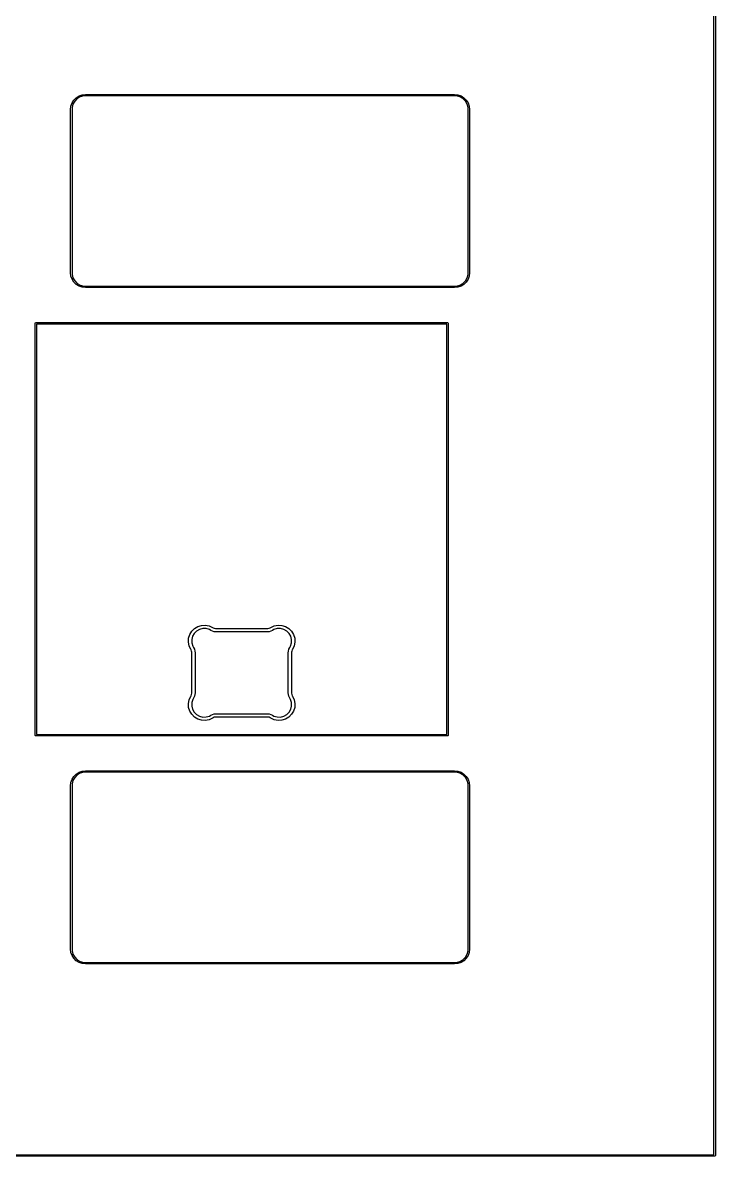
# Model space of a CAD drawing. Header units: millimetres. Extents: x 53 to 494, y -224 to -59.
# Drawn here: x 469.13 to 493.52, y -224.06 to -184.15 of the extents above; entities that cross this region are included whole.
import ezdxf

# ---------------------------------------------------------------- set-up
doc = ezdxf.new("R2010")
doc.units = ezdxf.units.MM
for name, color, linetype, true_color in [('Edge.Cuts', 254, 'CONTINUOUS', 0xd0d2cd), ('F.Courtyard', 6, 'CONTINUOUS', 0xff26e2), ('User.Eco2', 31, 'CONTINUOUS', 0xd8c852)]:
    doc.layers.add(name, color=color, linetype=linetype, true_color=true_color)

msp = doc.modelspace()

# ---------------------------------------------------------------- linework, layer by layer
at = {"layer": 'Edge.Cuts', "linetype": 'CONTINUOUS'}
for p, q in [((493.475, -224.015), (493.475, -59.065)), ((493.525, -59.04), (493.525, -224.04)), ((470.932538, -186.877628), (471.015668, -186.794498)), ((471.015668, -186.794498), (471.115211, -186.731951)), ((471.159657, -186.76233), (471.051343, -186.824865)), ((471.115211, -186.731951), (471.226177, -186.693123)), ((471.280466, -186.72996), (471.159657, -186.76233)), ((471.226177, -186.693123), (471.342996, -186.679961)), ((471.343001, -186.729961), (471.280466, -186.72996)), ((471.342996, -186.679961), (471.342999, -186.679961)), ((471.342999, -186.679961), (484.342999, -186.67875)), ((471.343003, -186.729961), (471.343001, -186.72996)), ((471.343001, -186.72996), (471.343001, -186.729961)), ((484.343001, -186.72875), (471.343003, -186.729961)), ((484.342999, -186.67875), (484.343001, -186.67875)), ((484.343001, -186.67875), (484.343003, -186.67875)), ((484.405533, -186.728754), (484.343001, -186.72875)), ((484.343003, -186.67875), (484.459823, -186.69192)), ((484.526338, -186.76113), (484.405533, -186.728754)), ((484.459823, -186.69192), (484.570784, -186.730752)), ((484.634648, -186.823667), (484.526338, -186.76113)), ((484.570784, -186.730752), (484.670324, -186.7933)), ((484.670324, -186.7933), (484.753451, -186.876427)), ((470.818001, -187.204961), (470.831163, -187.088137)), ((470.831163, -187.088137), (470.869991, -186.977171)), ((470.90037, -187.021617), (470.868, -187.142426)), ((470.868, -187.142426), (470.868001, -187.204961)), ((470.869991, -186.977171), (470.932538, -186.877628)), ((470.962905, -186.913303), (470.90037, -187.021617)), ((471.051343, -186.824865), (470.962905, -186.913303)), ((484.723084, -186.912103), (484.634648, -186.823667)), ((484.785621, -187.020413), (484.723084, -186.912103)), ((484.753451, -186.876427), (484.815999, -186.975967)), ((484.817997, -187.141218), (484.785621, -187.020413)), ((484.815999, -186.975967), (484.854831, -187.086928)), ((484.818001, -187.203748), (484.817997, -187.141218)), ((484.854831, -187.086928), (484.868001, -187.203748)), ((470.818001, -192.953748), (470.818001, -187.204961)), ((470.868001, -187.204961), (470.868001, -192.95375)), ((484.818001, -187.20375), (484.818001, -187.203748)), ((484.818001, -192.953748), (484.818001, -187.20375)), ((484.868001, -187.203748), (484.868001, -187.20375)), ((484.868001, -187.20375), (484.868001, -192.95375)), ((470.831156, -193.070575), (470.818001, -192.953748)), ((470.86998, -193.181546), (470.831156, -193.070575)), ((470.868001, -192.953752), (470.867997, -193.016288)), ((470.867997, -193.016288), (470.900361, -193.1371)), ((470.868001, -192.95375), (470.868, -192.953751)), ((470.868, -192.953751), (470.868001, -192.953752)), ((470.932527, -193.281093), (470.86998, -193.181546)), ((470.900361, -193.1371), (470.962894, -193.245417)), ((484.723092, -193.245403), (484.785627, -193.137091)), ((484.816006, -193.181537), (484.753458, -193.281079)), ((484.785627, -193.137091), (484.818, -193.016284)), ((484.854836, -193.070573), (484.816006, -193.181537)), ((484.818, -193.016284), (484.818001, -192.953749)), ((484.818001, -192.953749), (484.818001, -192.953748)), ((484.868001, -192.953751), (484.854836, -193.070573)), ((484.868001, -192.95375), (484.868001, -192.953751)), ((471.015658, -193.364224), (470.932527, -193.281093)), ((470.962894, -193.245417), (471.051334, -193.333857)), ((471.115205, -193.426771), (471.015658, -193.364224)), ((471.051334, -193.333857), (471.159651, -193.39639)), ((471.226176, -193.465595), (471.115205, -193.426771)), ((471.159651, -193.39639), (471.280463, -193.428754)), ((471.342998, -193.478749), (471.226176, -193.465595)), ((471.280463, -193.428754), (471.342999, -193.42875)), ((471.343001, -193.47875), (471.342998, -193.478749)), ((471.342999, -193.42875), (471.343001, -193.42875)), ((471.343001, -193.42875), (484.343, -193.42875)), ((471.343003, -193.47875), (471.343001, -193.47875)), ((484.343001, -193.47875), (471.343003, -193.47875)), ((484.343, -193.42875), (484.405535, -193.428749)), ((484.343002, -193.47875), (484.343001, -193.478749)), ((484.343001, -193.478749), (484.343001, -193.47875)), ((484.459824, -193.465585), (484.343002, -193.47875)), ((484.405535, -193.428749), (484.526342, -193.396376)), ((484.570788, -193.426755), (484.459824, -193.465585)), ((484.526342, -193.396376), (484.634654, -193.333841)), ((484.67033, -193.364207), (484.570788, -193.426755)), ((484.634654, -193.333841), (484.723092, -193.245403)), ((484.753458, -193.281079), (484.67033, -193.364207)), ((469.568, -194.735), (469.569903, -194.725433)), ((469.568, -209.235), (469.568, -194.735)), ((469.569903, -194.725433), (469.583433, -194.711903)), ((469.583433, -194.711903), (469.593, -194.71)), ((469.593, -194.71), (484.093, -194.71)), ((469.618, -194.76), (469.618, -209.21)), ((484.068, -194.76), (469.618, -194.76)), ((484.068, -209.21), (484.068, -194.76)), ((484.093, -194.71), (484.102567, -194.711903)), ((484.102567, -194.711903), (484.116097, -194.725433)), ((484.116097, -194.725433), (484.118, -194.735)), ((484.118, -194.735), (484.118, -209.235)), ((475.084883, -205.57765), (475.18065, -205.481883)), ((475.18065, -205.481883), (475.296608, -205.411908)), ((475.359017, -205.511592), (475.256535, -205.570093)), ((475.296608, -205.411908), (475.425974, -205.371817)), ((475.473293, -205.482166), (475.359017, -205.511592)), ((475.425974, -205.371817), (475.561181, -205.363957)), ((475.591284, -205.483896), (475.473293, -205.482166)), ((475.561181, -205.363957), (475.69432, -205.388786)), ((475.704649, -205.51666), (475.591284, -205.483896)), ((475.69432, -205.388786), (475.817603, -205.444851)), ((475.755084, -205.547279), (475.704649, -205.51666)), ((475.755085, -205.547279), (475.755084, -205.547279)), ((475.755086, -205.54728), (475.755085, -205.547279)), ((475.814027, -205.576239), (475.755086, -205.54728)), ((475.817603, -205.444851), (475.817604, -205.444852)), ((475.817604, -205.444852), (475.836358, -205.456326)), ((475.836358, -205.456326), (475.877425, -205.472035)), ((475.877425, -205.472035), (475.920663, -205.480023)), ((475.920663, -205.480023), (475.942646, -205.48)), ((475.942646, -205.48), (475.942647, -205.48)), ((475.942647, -205.48), (476.843, -205.48)), ((476.843, -205.48), (477.743353, -205.48)), ((477.743353, -205.48), (477.743354, -205.48)), ((477.743354, -205.48), (477.765338, -205.480023)), ((477.765338, -205.480023), (477.808575, -205.472036)), ((477.808575, -205.472036), (477.849642, -205.456327)), ((477.849642, -205.456327), (477.868394, -205.444853)), ((477.868394, -205.444853), (477.868396, -205.444852)), ((477.868396, -205.444852), (477.99168, -205.388787)), ((477.930916, -205.547279), (477.871974, -205.57624)), ((477.930917, -205.547277), (477.930916, -205.547279)), ((477.981351, -205.516661), (477.930917, -205.547277)), ((478.094715, -205.483898), (477.981351, -205.516661)), ((477.99168, -205.388787), (478.124819, -205.363959)), ((478.212706, -205.482168), (478.094715, -205.483898)), ((478.124819, -205.363959), (478.260026, -205.37182)), ((478.326982, -205.511594), (478.212706, -205.482168)), ((478.260026, -205.37182), (478.389391, -205.41191)), ((478.429463, -205.570096), (478.326982, -205.511594)), ((478.389391, -205.41191), (478.505348, -205.481885)), ((478.505348, -205.481885), (478.601115, -205.577652)), ((474.966957, -205.958181), (474.974817, -205.822974)), ((474.991786, -206.09132), (474.966957, -205.958181)), ((474.974817, -205.822974), (475.014908, -205.693608)), ((475.014908, -205.693608), (475.084883, -205.57765)), ((475.114592, -205.756017), (475.085166, -205.870293)), ((475.085166, -205.870293), (475.086896, -205.988284)), ((475.173093, -205.653535), (475.114592, -205.756017)), ((475.256535, -205.570093), (475.173093, -205.653535)), ((475.877248, -205.594009), (475.814027, -205.576239)), ((475.942646, -205.6), (475.877248, -205.594009)), ((475.942647, -205.6), (475.942646, -205.599999)), ((475.942646, -205.599999), (475.942646, -205.6)), ((476.843, -205.6), (475.942647, -205.6)), ((477.743352, -205.6), (476.843, -205.6)), ((477.743353, -205.6), (477.743352, -205.6)), ((477.808751, -205.59401), (477.743353, -205.599999)), ((477.743353, -205.599999), (477.743353, -205.6)), ((477.871974, -205.57624), (477.808751, -205.59401)), ((478.512904, -205.653537), (478.429463, -205.570096)), ((478.571406, -205.756018), (478.512904, -205.653537)), ((478.600832, -205.870294), (478.571406, -205.756018)), ((478.599102, -205.988285), (478.600832, -205.870294)), ((478.601115, -205.577652), (478.67109, -205.693609)), ((478.67109, -205.693609), (478.71118, -205.822974)), ((478.719041, -205.958181), (478.694213, -206.09132)), ((478.71118, -205.822974), (478.719041, -205.958181)), ((475.047853, -206.214606), (474.991786, -206.09132)), ((475.047854, -206.214607), (475.047853, -206.214606)), ((475.059328, -206.233359), (475.047854, -206.214607)), ((475.075037, -206.274425), (475.059328, -206.233359)), ((475.083024, -206.317661), (475.075037, -206.274425)), ((475.082999, -207.04), (475.083, -206.339647)), ((475.083, -206.339645), (475.083024, -206.317661)), ((475.083, -206.339647), (475.083, -206.339645)), ((475.086896, -205.988284), (475.11966, -206.101649)), ((475.11966, -206.101649), (475.150279, -206.152084)), ((475.150279, -206.152084), (475.150279, -206.152085)), ((475.150279, -206.152085), (475.17924, -206.211026)), ((475.17924, -206.211026), (475.197011, -206.274249)), ((475.197011, -206.274249), (475.202999, -206.339645)), ((475.202999, -206.339645), (475.203, -206.339647)), ((475.203, -206.339647), (475.202999, -207.04)), ((478.483, -206.339645), (478.48899, -206.274249)), ((478.483, -206.339647), (478.483, -206.339645)), ((478.483001, -207.04), (478.483, -206.339647)), ((478.48899, -206.274249), (478.50676, -206.211026)), ((478.50676, -206.211026), (478.535721, -206.152084)), ((478.535721, -206.152084), (478.535722, -206.152082)), ((478.535722, -206.152082), (478.566339, -206.101649)), ((478.566339, -206.101649), (478.599102, -205.988285)), ((478.610964, -206.274425), (478.602977, -206.317662)), ((478.602977, -206.317662), (478.603, -206.339645)), ((478.603, -206.339645), (478.603, -206.339647)), ((478.603, -206.339647), (478.603001, -207.04)), ((478.626673, -206.233358), (478.610964, -206.274425)), ((478.638147, -206.214606), (478.626673, -206.233358)), ((478.694213, -206.09132), (478.638147, -206.214603)), ((478.638147, -206.214603), (478.638147, -206.214606)), ((475.083, -207.740353), (475.082999, -207.04)), ((475.202999, -207.04), (475.203, -207.740353)), ((478.483, -207.740351), (478.483001, -207.04)), ((478.603001, -207.04), (478.603, -207.740353)), ((474.991787, -207.98868), (475.047853, -207.865395)), ((475.047853, -207.865395), (475.047859, -207.865389)), ((475.047859, -207.865389), (475.047862, -207.865379)), ((475.047862, -207.865379), (475.059337, -207.846634)), ((475.059337, -207.846634), (475.075047, -207.805578)), ((475.075047, -207.805578), (475.083028, -207.76235)), ((475.083002, -207.740364), (475.083, -207.740353)), ((475.083, -207.740371), (475.083002, -207.740364)), ((475.083028, -207.76235), (475.083, -207.740371)), ((475.150268, -207.927932), (475.119661, -207.978351)), ((475.15027, -207.927931), (475.150268, -207.927932)), ((475.150273, -207.927924), (475.15027, -207.927931)), ((475.150279, -207.927915), (475.150273, -207.927924)), ((475.15028, -207.92791), (475.150279, -207.927915)), ((475.179247, -207.868983), (475.15028, -207.92791)), ((475.197022, -207.805748), (475.179247, -207.868983)), ((475.202996, -207.740368), (475.197022, -207.805748)), ((475.203, -207.740353), (475.202996, -207.740368)), ((478.483, -207.740352), (478.483, -207.740351)), ((478.48899, -207.805751), (478.483, -207.740352)), ((478.50676, -207.868974), (478.48899, -207.805751)), ((478.535721, -207.927916), (478.50676, -207.868974)), ((478.535722, -207.927917), (478.535721, -207.927916)), ((478.56634, -207.978351), (478.535722, -207.927917)), ((478.603, -207.740354), (478.602977, -207.762338)), ((478.602977, -207.762338), (478.610964, -207.805575)), ((478.603, -207.740353), (478.603, -207.740354)), ((478.610964, -207.805575), (478.626673, -207.846642)), ((478.626673, -207.846642), (478.638147, -207.865394)), ((478.638147, -207.865394), (478.638147, -207.865395)), ((478.638147, -207.865395), (478.694213, -207.98868)), ((474.966959, -208.121819), (474.991787, -207.98868)), ((474.97482, -208.257026), (474.966959, -208.121819)), ((475.01491, -208.386391), (474.97482, -208.257026)), ((475.086898, -208.091715), (475.085168, -208.209706)), ((475.085168, -208.209706), (475.114594, -208.323982)), ((475.119661, -207.978351), (475.086898, -208.091715)), ((475.114594, -208.323982), (475.173096, -208.426463)), ((478.512905, -208.426464), (478.571407, -208.323982)), ((478.599103, -208.091715), (478.56634, -207.978351)), ((478.571407, -208.323982), (478.600833, -208.209706)), ((478.600833, -208.209706), (478.599103, -208.091715)), ((478.711181, -208.257026), (478.671091, -208.386391)), ((478.694213, -207.98868), (478.719042, -208.121819)), ((478.719042, -208.121819), (478.711181, -208.257026)), ((475.084885, -208.502348), (475.01491, -208.386391)), ((475.180652, -208.598115), (475.084885, -208.502348)), ((475.173096, -208.426463), (475.256537, -208.509904)), ((475.296609, -208.66809), (475.180652, -208.598115)), ((475.256537, -208.509904), (475.359018, -208.568406)), ((475.425974, -208.70818), (475.296609, -208.66809)), ((475.359018, -208.568406), (475.473294, -208.597832)), ((475.561181, -208.716041), (475.425974, -208.70818)), ((475.473294, -208.597832), (475.591285, -208.596102)), ((475.69432, -208.691213), (475.561181, -208.716041)), ((475.591285, -208.596102), (475.704649, -208.563339)), ((475.817605, -208.635147), (475.69432, -208.691213)), ((475.704649, -208.563339), (475.755085, -208.532721)), ((475.755085, -208.53272), (475.814026, -208.50376)), ((475.755085, -208.532721), (475.755085, -208.53272)), ((475.814026, -208.50376), (475.877249, -208.485989)), ((475.817607, -208.635146), (475.817605, -208.635146)), ((475.817605, -208.635146), (475.817605, -208.635147)), ((475.836359, -208.623672), (475.817607, -208.635146)), ((475.877425, -208.607963), (475.836359, -208.623672)), ((475.877249, -208.485989), (475.942645, -208.48)), ((475.920661, -208.599976), (475.877425, -208.607963)), ((475.942645, -208.6), (475.920661, -208.599976)), ((475.942645, -208.48), (475.942647, -208.48)), ((475.942647, -208.6), (475.942645, -208.599999)), ((475.942645, -208.599999), (475.942645, -208.6)), ((475.942647, -208.48), (476.843, -208.48)), ((476.843, -208.6), (475.942647, -208.6)), ((476.843, -208.48), (477.743353, -208.48)), ((477.743353, -208.6), (476.843, -208.6)), ((477.743353, -208.48), (477.808751, -208.48599)), ((477.743354, -208.6), (477.743353, -208.599999)), ((477.743353, -208.599999), (477.743353, -208.6)), ((477.765338, -208.599977), (477.743354, -208.6)), ((477.808575, -208.607964), (477.765338, -208.599977)), ((477.849642, -208.623673), (477.808575, -208.607964)), ((477.808751, -208.48599), (477.871974, -208.50376)), ((477.868394, -208.635147), (477.849642, -208.623673)), ((477.868396, -208.635147), (477.868394, -208.635147)), ((477.99168, -208.691213), (477.868396, -208.635147)), ((477.871974, -208.50376), (477.930916, -208.532721)), ((477.930916, -208.532721), (477.930917, -208.532722)), ((477.930917, -208.532722), (477.981351, -208.56334)), ((477.981351, -208.56334), (478.094715, -208.596103)), ((478.124819, -208.716042), (477.99168, -208.691213)), ((478.094715, -208.596103), (478.212706, -208.597833)), ((478.260026, -208.708181), (478.124819, -208.716042)), ((478.212706, -208.597833), (478.326982, -208.568407)), ((478.389391, -208.668091), (478.260026, -208.708181)), ((478.326982, -208.568407), (478.429464, -208.509905)), ((478.505349, -208.598116), (478.389391, -208.668091)), ((478.429464, -208.509905), (478.512905, -208.426464)), ((478.601116, -208.502349), (478.505349, -208.598116)), ((478.671091, -208.386391), (478.601116, -208.502349)), ((469.569903, -209.244567), (469.568, -209.235)), ((469.583433, -209.258097), (469.569903, -209.244567)), ((469.593, -209.26), (469.583433, -209.258097)), ((484.093, -209.26), (469.593, -209.26)), ((469.618, -209.21), (484.068, -209.21)), ((484.102567, -209.258097), (484.093, -209.26)), ((484.116097, -209.244567), (484.102567, -209.258097)), ((484.118, -209.235), (484.116097, -209.244567)), ((470.869993, -210.788461), (470.93254, -210.688918)), ((470.962907, -210.724593), (470.900372, -210.832907)), ((470.93254, -210.688918), (471.015669, -210.605789)), ((471.051344, -210.636156), (470.962907, -210.724593)), ((471.015669, -210.605789), (471.115212, -210.543242)), ((471.159658, -210.573621), (471.051344, -210.636156)), ((471.115212, -210.543242), (471.226178, -210.504413)), ((471.280466, -210.54125), (471.159658, -210.573621)), ((471.226178, -210.504413), (471.343001, -210.49125)), ((471.343001, -210.54125), (471.280466, -210.54125)), ((471.343001, -210.49125), (484.343001, -210.49125)), ((484.343001, -210.54125), (471.343001, -210.54125)), ((484.343001, -210.49125), (484.459824, -210.504413)), ((484.405536, -210.54125), (484.343001, -210.54125)), ((484.526344, -210.573621), (484.405536, -210.54125)), ((484.459824, -210.504413), (484.57079, -210.543242)), ((484.634658, -210.636156), (484.526344, -210.573621)), ((484.57079, -210.543242), (484.670333, -210.605789)), ((484.723095, -210.724593), (484.634658, -210.636156)), ((484.670333, -210.605789), (484.753462, -210.688918)), ((484.78563, -210.832907), (484.723095, -210.724593)), ((484.753462, -210.688918), (484.816009, -210.788461)), ((470.818001, -211.01625), (470.831164, -210.899427)), ((470.818001, -216.76625), (470.818001, -211.01625)), ((470.831164, -210.899427), (470.869993, -210.788461)), ((470.900372, -210.832907), (470.868001, -210.953715)), ((470.868001, -210.953715), (470.868001, -211.01625)), ((470.868001, -211.01625), (470.868001, -216.76625)), ((484.818001, -210.953715), (484.78563, -210.832907)), ((484.816009, -210.788461), (484.854838, -210.899427)), ((484.818001, -211.01625), (484.818001, -210.953715)), ((484.818001, -216.76625), (484.818001, -211.01625)), ((484.854838, -210.899427), (484.868001, -211.01625)), ((484.868001, -211.01625), (484.868001, -216.76625)), ((470.831164, -216.883073), (470.818001, -216.76625)), ((470.869993, -216.994039), (470.831164, -216.883073)), ((470.868001, -216.76625), (470.868001, -216.828785)), ((470.868001, -216.828785), (470.900372, -216.949593)), ((470.93254, -217.093582), (470.869993, -216.994039)), ((470.900372, -216.949593), (470.962907, -217.057907)), ((471.015669, -217.176711), (470.93254, -217.093582)), ((470.962907, -217.057907), (471.051344, -217.146344)), ((484.634658, -217.146344), (484.723095, -217.057907)), ((484.753462, -217.093582), (484.670333, -217.176711)), ((484.723095, -217.057907), (484.78563, -216.949593)), ((484.816009, -216.994039), (484.753462, -217.093582)), ((484.78563, -216.949593), (484.818001, -216.828785)), ((484.854838, -216.883073), (484.816009, -216.994039)), ((484.818001, -216.828785), (484.818001, -216.76625)), ((484.868001, -216.76625), (484.854838, -216.883073)), ((471.115212, -217.239258), (471.015669, -217.176711)), ((471.051344, -217.146344), (471.159658, -217.208879)), ((471.226178, -217.278087), (471.115212, -217.239258)), ((471.159658, -217.208879), (471.280466, -217.24125)), ((471.343001, -217.29125), (471.226178, -217.278087)), ((471.280466, -217.24125), (471.343001, -217.24125)), ((471.343001, -217.24125), (484.343001, -217.24125)), ((484.343001, -217.29125), (471.343001, -217.29125)), ((484.343001, -217.24125), (484.405536, -217.24125)), ((484.459824, -217.278087), (484.343001, -217.29125)), ((484.405536, -217.24125), (484.526344, -217.208879)), ((484.57079, -217.239258), (484.459824, -217.278087)), ((484.526344, -217.208879), (484.634658, -217.146344)), ((484.670333, -217.176711), (484.57079, -217.239258)), ((493.5, -224.065), (53.5, -224.065)), ((53.525, -224.015), (493.475, -224.015)), ((493.509567, -224.063097), (493.5, -224.065)), ((493.523097, -224.049567), (493.509567, -224.063097)), ((493.525, -224.04), (493.523097, -224.049567))]:
    msp.add_line(p, q, dxfattribs=at)
at = {"layer": 'F.Courtyard', "linetype": 'CONTINUOUS'}
for p, q in [((493.475, -224.015), (493.475, -59.065)), ((493.525, -59.04), (493.525, -224.04)), ((470.932538, -186.877628), (471.015668, -186.794498)), ((471.015668, -186.794498), (471.115211, -186.731951)), ((471.159657, -186.76233), (471.051343, -186.824865)), ((471.115211, -186.731951), (471.226177, -186.693123)), ((471.280466, -186.72996), (471.159657, -186.76233)), ((471.226177, -186.693123), (471.342996, -186.679961)), ((471.343001, -186.729961), (471.280466, -186.72996)), ((471.342996, -186.679961), (471.342999, -186.679961)), ((471.342999, -186.679961), (484.342999, -186.67875)), ((471.343003, -186.729961), (471.343001, -186.72996)), ((471.343001, -186.72996), (471.343001, -186.729961)), ((484.343001, -186.72875), (471.343003, -186.729961)), ((484.342999, -186.67875), (484.343001, -186.67875)), ((484.343001, -186.67875), (484.343003, -186.67875)), ((484.405533, -186.728754), (484.343001, -186.72875)), ((484.343003, -186.67875), (484.459823, -186.69192)), ((484.526338, -186.76113), (484.405533, -186.728754)), ((484.459823, -186.69192), (484.570784, -186.730752)), ((484.634648, -186.823667), (484.526338, -186.76113)), ((484.570784, -186.730752), (484.670324, -186.7933)), ((484.670324, -186.7933), (484.753451, -186.876427)), ((470.818001, -187.204961), (470.831163, -187.088137)), ((470.831163, -187.088137), (470.869991, -186.977171)), ((470.90037, -187.021617), (470.868, -187.142426)), ((470.868, -187.142426), (470.868001, -187.204961)), ((470.869991, -186.977171), (470.932538, -186.877628)), ((470.962905, -186.913303), (470.90037, -187.021617)), ((471.051343, -186.824865), (470.962905, -186.913303)), ((484.723084, -186.912103), (484.634648, -186.823667)), ((484.785621, -187.020413), (484.723084, -186.912103)), ((484.753451, -186.876427), (484.815999, -186.975967)), ((484.817997, -187.141218), (484.785621, -187.020413)), ((484.815999, -186.975967), (484.854831, -187.086928)), ((484.818001, -187.203748), (484.817997, -187.141218)), ((484.854831, -187.086928), (484.868001, -187.203748)), ((470.818001, -192.953748), (470.818001, -187.204961)), ((470.868001, -187.204961), (470.868001, -192.95375)), ((484.818001, -187.20375), (484.818001, -187.203748)), ((484.818001, -192.953748), (484.818001, -187.20375)), ((484.868001, -187.203748), (484.868001, -187.20375)), ((484.868001, -187.20375), (484.868001, -192.95375)), ((470.831156, -193.070575), (470.818001, -192.953748)), ((470.86998, -193.181546), (470.831156, -193.070575)), ((470.868001, -192.953752), (470.867997, -193.016288)), ((470.867997, -193.016288), (470.900361, -193.1371)), ((470.868001, -192.95375), (470.868, -192.953751)), ((470.868, -192.953751), (470.868001, -192.953752)), ((470.932527, -193.281093), (470.86998, -193.181546)), ((470.900361, -193.1371), (470.962894, -193.245417)), ((484.723092, -193.245403), (484.785627, -193.137091)), ((484.816006, -193.181537), (484.753458, -193.281079)), ((484.785627, -193.137091), (484.818, -193.016284)), ((484.854836, -193.070573), (484.816006, -193.181537)), ((484.818, -193.016284), (484.818001, -192.953749)), ((484.818001, -192.953749), (484.818001, -192.953748)), ((484.868001, -192.953751), (484.854836, -193.070573)), ((484.868001, -192.95375), (484.868001, -192.953751)), ((471.015658, -193.364224), (470.932527, -193.281093)), ((470.962894, -193.245417), (471.051334, -193.333857)), ((471.115205, -193.426771), (471.015658, -193.364224)), ((471.051334, -193.333857), (471.159651, -193.39639)), ((471.226176, -193.465595), (471.115205, -193.426771)), ((471.159651, -193.39639), (471.280463, -193.428754)), ((471.342998, -193.478749), (471.226176, -193.465595)), ((471.280463, -193.428754), (471.342999, -193.42875)), ((471.343001, -193.47875), (471.342998, -193.478749)), ((471.342999, -193.42875), (471.343001, -193.42875)), ((471.343001, -193.42875), (484.343, -193.42875)), ((471.343003, -193.47875), (471.343001, -193.47875)), ((484.343001, -193.47875), (471.343003, -193.47875)), ((484.343, -193.42875), (484.405535, -193.428749)), ((484.343002, -193.47875), (484.343001, -193.478749)), ((484.343001, -193.478749), (484.343001, -193.47875)), ((484.459824, -193.465585), (484.343002, -193.47875)), ((484.405535, -193.428749), (484.526342, -193.396376)), ((484.570788, -193.426755), (484.459824, -193.465585)), ((484.526342, -193.396376), (484.634654, -193.333841)), ((484.67033, -193.364207), (484.570788, -193.426755)), ((484.634654, -193.333841), (484.723092, -193.245403)), ((484.753458, -193.281079), (484.67033, -193.364207)), ((469.568, -194.735), (469.569903, -194.725433)), ((469.568, -209.235), (469.568, -194.735)), ((469.569903, -194.725433), (469.583433, -194.711903)), ((469.583433, -194.711903), (469.593, -194.71)), ((469.593, -194.71), (484.093, -194.71)), ((469.618, -194.76), (469.618, -209.21)), ((484.068, -194.76), (469.618, -194.76)), ((484.068, -209.21), (484.068, -194.76)), ((484.093, -194.71), (484.102567, -194.711903)), ((484.102567, -194.711903), (484.116097, -194.725433)), ((484.116097, -194.725433), (484.118, -194.735)), ((484.118, -194.735), (484.118, -209.235)), ((475.084883, -205.57765), (475.18065, -205.481883)), ((475.18065, -205.481883), (475.296608, -205.411908)), ((475.359017, -205.511592), (475.256535, -205.570093)), ((475.296608, -205.411908), (475.425974, -205.371817)), ((475.473293, -205.482166), (475.359017, -205.511592)), ((475.425974, -205.371817), (475.561181, -205.363957)), ((475.591284, -205.483896), (475.473293, -205.482166)), ((475.561181, -205.363957), (475.69432, -205.388786)), ((475.704649, -205.51666), (475.591284, -205.483896)), ((475.69432, -205.388786), (475.817603, -205.444851)), ((475.755084, -205.547279), (475.704649, -205.51666)), ((475.755085, -205.547279), (475.755084, -205.547279)), ((475.755086, -205.54728), (475.755085, -205.547279)), ((475.814027, -205.576239), (475.755086, -205.54728)), ((475.817603, -205.444851), (475.817604, -205.444852)), ((475.817604, -205.444852), (475.836358, -205.456326)), ((475.836358, -205.456326), (475.877425, -205.472035)), ((475.877425, -205.472035), (475.920663, -205.480023)), ((475.920663, -205.480023), (475.942646, -205.48)), ((475.942646, -205.48), (475.942647, -205.48)), ((475.942647, -205.48), (476.843, -205.48)), ((476.843, -205.48), (477.743353, -205.48)), ((477.743353, -205.48), (477.743354, -205.48)), ((477.743354, -205.48), (477.765338, -205.480023)), ((477.765338, -205.480023), (477.808575, -205.472036)), ((477.808575, -205.472036), (477.849642, -205.456327)), ((477.849642, -205.456327), (477.868394, -205.444853)), ((477.868394, -205.444853), (477.868396, -205.444852)), ((477.868396, -205.444852), (477.99168, -205.388787)), ((477.930916, -205.547279), (477.871974, -205.57624)), ((477.930917, -205.547277), (477.930916, -205.547279)), ((477.981351, -205.516661), (477.930917, -205.547277)), ((478.094715, -205.483898), (477.981351, -205.516661)), ((477.99168, -205.388787), (478.124819, -205.363959)), ((478.212706, -205.482168), (478.094715, -205.483898)), ((478.124819, -205.363959), (478.260026, -205.37182)), ((478.326982, -205.511594), (478.212706, -205.482168)), ((478.260026, -205.37182), (478.389391, -205.41191)), ((478.429463, -205.570096), (478.326982, -205.511594)), ((478.389391, -205.41191), (478.505348, -205.481885)), ((478.505348, -205.481885), (478.601115, -205.577652)), ((474.966957, -205.958181), (474.974817, -205.822974)), ((474.991786, -206.09132), (474.966957, -205.958181)), ((474.974817, -205.822974), (475.014908, -205.693608)), ((475.014908, -205.693608), (475.084883, -205.57765)), ((475.114592, -205.756017), (475.085166, -205.870293)), ((475.085166, -205.870293), (475.086896, -205.988284)), ((475.173093, -205.653535), (475.114592, -205.756017)), ((475.256535, -205.570093), (475.173093, -205.653535)), ((475.877248, -205.594009), (475.814027, -205.576239)), ((475.942646, -205.6), (475.877248, -205.594009)), ((475.942647, -205.6), (475.942646, -205.599999)), ((475.942646, -205.599999), (475.942646, -205.6)), ((476.843, -205.6), (475.942647, -205.6)), ((477.743352, -205.6), (476.843, -205.6)), ((477.743353, -205.6), (477.743352, -205.6)), ((477.808751, -205.59401), (477.743353, -205.599999)), ((477.743353, -205.599999), (477.743353, -205.6)), ((477.871974, -205.57624), (477.808751, -205.59401)), ((478.512904, -205.653537), (478.429463, -205.570096)), ((478.571406, -205.756018), (478.512904, -205.653537)), ((478.600832, -205.870294), (478.571406, -205.756018)), ((478.599102, -205.988285), (478.600832, -205.870294)), ((478.601115, -205.577652), (478.67109, -205.693609)), ((478.67109, -205.693609), (478.71118, -205.822974)), ((478.719041, -205.958181), (478.694213, -206.09132)), ((478.71118, -205.822974), (478.719041, -205.958181)), ((475.047853, -206.214606), (474.991786, -206.09132)), ((475.047854, -206.214607), (475.047853, -206.214606)), ((475.059328, -206.233359), (475.047854, -206.214607)), ((475.075037, -206.274425), (475.059328, -206.233359)), ((475.083024, -206.317661), (475.075037, -206.274425)), ((475.082999, -207.04), (475.083, -206.339647)), ((475.083, -206.339645), (475.083024, -206.317661)), ((475.083, -206.339647), (475.083, -206.339645)), ((475.086896, -205.988284), (475.11966, -206.101649)), ((475.11966, -206.101649), (475.150279, -206.152084)), ((475.150279, -206.152084), (475.150279, -206.152085)), ((475.150279, -206.152085), (475.17924, -206.211026)), ((475.17924, -206.211026), (475.197011, -206.274249)), ((475.197011, -206.274249), (475.202999, -206.339645)), ((475.202999, -206.339645), (475.203, -206.339647)), ((475.203, -206.339647), (475.202999, -207.04)), ((478.483, -206.339645), (478.48899, -206.274249)), ((478.483, -206.339647), (478.483, -206.339645)), ((478.483001, -207.04), (478.483, -206.339647)), ((478.48899, -206.274249), (478.50676, -206.211026)), ((478.50676, -206.211026), (478.535721, -206.152084)), ((478.535721, -206.152084), (478.535722, -206.152082)), ((478.535722, -206.152082), (478.566339, -206.101649)), ((478.566339, -206.101649), (478.599102, -205.988285)), ((478.610964, -206.274425), (478.602977, -206.317662)), ((478.602977, -206.317662), (478.603, -206.339645)), ((478.603, -206.339645), (478.603, -206.339647)), ((478.603, -206.339647), (478.603001, -207.04)), ((478.626673, -206.233358), (478.610964, -206.274425)), ((478.638147, -206.214606), (478.626673, -206.233358)), ((478.694213, -206.09132), (478.638147, -206.214603)), ((478.638147, -206.214603), (478.638147, -206.214606)), ((475.083, -207.740353), (475.082999, -207.04)), ((475.202999, -207.04), (475.203, -207.740353)), ((478.483, -207.740351), (478.483001, -207.04)), ((478.603001, -207.04), (478.603, -207.740353)), ((474.991787, -207.98868), (475.047853, -207.865395)), ((475.047853, -207.865395), (475.047859, -207.865389)), ((475.047859, -207.865389), (475.047862, -207.865379)), ((475.047862, -207.865379), (475.059337, -207.846634)), ((475.059337, -207.846634), (475.075047, -207.805578)), ((475.075047, -207.805578), (475.083028, -207.76235)), ((475.083002, -207.740364), (475.083, -207.740353)), ((475.083, -207.740371), (475.083002, -207.740364)), ((475.083028, -207.76235), (475.083, -207.740371)), ((475.150268, -207.927932), (475.119661, -207.978351)), ((475.15027, -207.927931), (475.150268, -207.927932)), ((475.150273, -207.927924), (475.15027, -207.927931)), ((475.150279, -207.927915), (475.150273, -207.927924)), ((475.15028, -207.92791), (475.150279, -207.927915)), ((475.179247, -207.868983), (475.15028, -207.92791)), ((475.197022, -207.805748), (475.179247, -207.868983)), ((475.202996, -207.740368), (475.197022, -207.805748)), ((475.203, -207.740353), (475.202996, -207.740368)), ((478.483, -207.740352), (478.483, -207.740351)), ((478.48899, -207.805751), (478.483, -207.740352)), ((478.50676, -207.868974), (478.48899, -207.805751)), ((478.535721, -207.927916), (478.50676, -207.868974)), ((478.535722, -207.927917), (478.535721, -207.927916)), ((478.56634, -207.978351), (478.535722, -207.927917)), ((478.603, -207.740354), (478.602977, -207.762338)), ((478.602977, -207.762338), (478.610964, -207.805575)), ((478.603, -207.740353), (478.603, -207.740354)), ((478.610964, -207.805575), (478.626673, -207.846642)), ((478.626673, -207.846642), (478.638147, -207.865394)), ((478.638147, -207.865394), (478.638147, -207.865395)), ((478.638147, -207.865395), (478.694213, -207.98868)), ((474.966959, -208.121819), (474.991787, -207.98868)), ((474.97482, -208.257026), (474.966959, -208.121819)), ((475.01491, -208.386391), (474.97482, -208.257026)), ((475.086898, -208.091715), (475.085168, -208.209706)), ((475.085168, -208.209706), (475.114594, -208.323982)), ((475.119661, -207.978351), (475.086898, -208.091715)), ((475.114594, -208.323982), (475.173096, -208.426463)), ((478.512905, -208.426464), (478.571407, -208.323982)), ((478.599103, -208.091715), (478.56634, -207.978351)), ((478.571407, -208.323982), (478.600833, -208.209706)), ((478.600833, -208.209706), (478.599103, -208.091715)), ((478.711181, -208.257026), (478.671091, -208.386391)), ((478.694213, -207.98868), (478.719042, -208.121819)), ((478.719042, -208.121819), (478.711181, -208.257026)), ((475.084885, -208.502348), (475.01491, -208.386391)), ((475.180652, -208.598115), (475.084885, -208.502348)), ((475.173096, -208.426463), (475.256537, -208.509904)), ((475.296609, -208.66809), (475.180652, -208.598115)), ((475.256537, -208.509904), (475.359018, -208.568406)), ((475.425974, -208.70818), (475.296609, -208.66809)), ((475.359018, -208.568406), (475.473294, -208.597832)), ((475.561181, -208.716041), (475.425974, -208.70818)), ((475.473294, -208.597832), (475.591285, -208.596102)), ((475.69432, -208.691213), (475.561181, -208.716041)), ((475.591285, -208.596102), (475.704649, -208.563339)), ((475.817605, -208.635147), (475.69432, -208.691213)), ((475.704649, -208.563339), (475.755085, -208.532721)), ((475.755085, -208.53272), (475.814026, -208.50376)), ((475.755085, -208.532721), (475.755085, -208.53272)), ((475.814026, -208.50376), (475.877249, -208.485989)), ((475.817607, -208.635146), (475.817605, -208.635146)), ((475.817605, -208.635146), (475.817605, -208.635147)), ((475.836359, -208.623672), (475.817607, -208.635146)), ((475.877425, -208.607963), (475.836359, -208.623672)), ((475.877249, -208.485989), (475.942645, -208.48)), ((475.920661, -208.599976), (475.877425, -208.607963)), ((475.942645, -208.6), (475.920661, -208.599976)), ((475.942645, -208.48), (475.942647, -208.48)), ((475.942647, -208.6), (475.942645, -208.599999)), ((475.942645, -208.599999), (475.942645, -208.6)), ((475.942647, -208.48), (476.843, -208.48)), ((476.843, -208.6), (475.942647, -208.6)), ((476.843, -208.48), (477.743353, -208.48)), ((477.743353, -208.6), (476.843, -208.6)), ((477.743353, -208.48), (477.808751, -208.48599)), ((477.743354, -208.6), (477.743353, -208.599999)), ((477.743353, -208.599999), (477.743353, -208.6)), ((477.765338, -208.599977), (477.743354, -208.6)), ((477.808575, -208.607964), (477.765338, -208.599977)), ((477.849642, -208.623673), (477.808575, -208.607964)), ((477.808751, -208.48599), (477.871974, -208.50376)), ((477.868394, -208.635147), (477.849642, -208.623673)), ((477.868396, -208.635147), (477.868394, -208.635147)), ((477.99168, -208.691213), (477.868396, -208.635147)), ((477.871974, -208.50376), (477.930916, -208.532721)), ((477.930916, -208.532721), (477.930917, -208.532722)), ((477.930917, -208.532722), (477.981351, -208.56334)), ((477.981351, -208.56334), (478.094715, -208.596103)), ((478.124819, -208.716042), (477.99168, -208.691213)), ((478.094715, -208.596103), (478.212706, -208.597833)), ((478.260026, -208.708181), (478.124819, -208.716042)), ((478.212706, -208.597833), (478.326982, -208.568407)), ((478.389391, -208.668091), (478.260026, -208.708181)), ((478.326982, -208.568407), (478.429464, -208.509905)), ((478.505349, -208.598116), (478.389391, -208.668091)), ((478.429464, -208.509905), (478.512905, -208.426464)), ((478.601116, -208.502349), (478.505349, -208.598116)), ((478.671091, -208.386391), (478.601116, -208.502349)), ((469.569903, -209.244567), (469.568, -209.235)), ((469.583433, -209.258097), (469.569903, -209.244567)), ((469.593, -209.26), (469.583433, -209.258097)), ((484.093, -209.26), (469.593, -209.26)), ((469.618, -209.21), (484.068, -209.21)), ((484.102567, -209.258097), (484.093, -209.26)), ((484.116097, -209.244567), (484.102567, -209.258097)), ((484.118, -209.235), (484.116097, -209.244567)), ((470.869993, -210.788461), (470.93254, -210.688918)), ((470.962907, -210.724593), (470.900372, -210.832907)), ((470.93254, -210.688918), (471.015669, -210.605789)), ((471.051344, -210.636156), (470.962907, -210.724593)), ((471.015669, -210.605789), (471.115212, -210.543242)), ((471.159658, -210.573621), (471.051344, -210.636156)), ((471.115212, -210.543242), (471.226178, -210.504413)), ((471.280466, -210.54125), (471.159658, -210.573621)), ((471.226178, -210.504413), (471.343001, -210.49125)), ((471.343001, -210.54125), (471.280466, -210.54125)), ((471.343001, -210.49125), (484.343001, -210.49125)), ((484.343001, -210.54125), (471.343001, -210.54125)), ((484.343001, -210.49125), (484.459824, -210.504413)), ((484.405536, -210.54125), (484.343001, -210.54125)), ((484.526344, -210.573621), (484.405536, -210.54125)), ((484.459824, -210.504413), (484.57079, -210.543242)), ((484.634658, -210.636156), (484.526344, -210.573621)), ((484.57079, -210.543242), (484.670333, -210.605789)), ((484.723095, -210.724593), (484.634658, -210.636156)), ((484.670333, -210.605789), (484.753462, -210.688918)), ((484.78563, -210.832907), (484.723095, -210.724593)), ((484.753462, -210.688918), (484.816009, -210.788461)), ((470.818001, -211.01625), (470.831164, -210.899427)), ((470.818001, -216.76625), (470.818001, -211.01625)), ((470.831164, -210.899427), (470.869993, -210.788461)), ((470.900372, -210.832907), (470.868001, -210.953715)), ((470.868001, -210.953715), (470.868001, -211.01625)), ((470.868001, -211.01625), (470.868001, -216.76625)), ((484.818001, -210.953715), (484.78563, -210.832907)), ((484.816009, -210.788461), (484.854838, -210.899427)), ((484.818001, -211.01625), (484.818001, -210.953715)), ((484.818001, -216.76625), (484.818001, -211.01625)), ((484.854838, -210.899427), (484.868001, -211.01625)), ((484.868001, -211.01625), (484.868001, -216.76625)), ((470.831164, -216.883073), (470.818001, -216.76625)), ((470.869993, -216.994039), (470.831164, -216.883073)), ((470.868001, -216.76625), (470.868001, -216.828785)), ((470.868001, -216.828785), (470.900372, -216.949593)), ((470.93254, -217.093582), (470.869993, -216.994039)), ((470.900372, -216.949593), (470.962907, -217.057907)), ((471.015669, -217.176711), (470.93254, -217.093582)), ((470.962907, -217.057907), (471.051344, -217.146344)), ((484.634658, -217.146344), (484.723095, -217.057907)), ((484.753462, -217.093582), (484.670333, -217.176711)), ((484.723095, -217.057907), (484.78563, -216.949593)), ((484.816009, -216.994039), (484.753462, -217.093582)), ((484.78563, -216.949593), (484.818001, -216.828785)), ((484.854838, -216.883073), (484.816009, -216.994039)), ((484.818001, -216.828785), (484.818001, -216.76625)), ((484.868001, -216.76625), (484.854838, -216.883073)), ((471.115212, -217.239258), (471.015669, -217.176711)), ((471.051344, -217.146344), (471.159658, -217.208879)), ((471.226178, -217.278087), (471.115212, -217.239258)), ((471.159658, -217.208879), (471.280466, -217.24125)), ((471.343001, -217.29125), (471.226178, -217.278087)), ((471.280466, -217.24125), (471.343001, -217.24125)), ((471.343001, -217.24125), (484.343001, -217.24125)), ((484.343001, -217.29125), (471.343001, -217.29125)), ((484.343001, -217.24125), (484.405536, -217.24125)), ((484.459824, -217.278087), (484.343001, -217.29125)), ((484.405536, -217.24125), (484.526344, -217.208879)), ((484.57079, -217.239258), (484.459824, -217.278087)), ((484.526344, -217.208879), (484.634658, -217.146344)), ((484.670333, -217.176711), (484.57079, -217.239258)), ((493.5, -224.065), (53.5, -224.065)), ((53.525, -224.015), (493.475, -224.015)), ((493.509567, -224.063097), (493.5, -224.065)), ((493.523097, -224.049567), (493.509567, -224.063097)), ((493.525, -224.04), (493.523097, -224.049567))]:
    msp.add_line(p, q, dxfattribs=at)
at = {"layer": 'User.Eco2', "linetype": 'CONTINUOUS'}
for p, q in [((493.475, -224.015), (493.475, -59.065)), ((493.525, -59.04), (493.525, -224.04)), ((470.932538, -186.877628), (471.015668, -186.794498)), ((471.015668, -186.794498), (471.115211, -186.731951)), ((471.159657, -186.76233), (471.051343, -186.824865)), ((471.115211, -186.731951), (471.226177, -186.693123)), ((471.280466, -186.72996), (471.159657, -186.76233)), ((471.226177, -186.693123), (471.342996, -186.679961)), ((471.343001, -186.729961), (471.280466, -186.72996)), ((471.342996, -186.679961), (471.342999, -186.679961)), ((471.342999, -186.679961), (484.342999, -186.67875)), ((471.343003, -186.729961), (471.343001, -186.72996)), ((471.343001, -186.72996), (471.343001, -186.729961)), ((484.343001, -186.72875), (471.343003, -186.729961)), ((484.342999, -186.67875), (484.343001, -186.67875)), ((484.343001, -186.67875), (484.343003, -186.67875)), ((484.405533, -186.728754), (484.343001, -186.72875)), ((484.343003, -186.67875), (484.459823, -186.69192)), ((484.526338, -186.76113), (484.405533, -186.728754)), ((484.459823, -186.69192), (484.570784, -186.730752)), ((484.634648, -186.823667), (484.526338, -186.76113)), ((484.570784, -186.730752), (484.670324, -186.7933)), ((484.670324, -186.7933), (484.753451, -186.876427)), ((470.818001, -187.204961), (470.831163, -187.088137)), ((470.831163, -187.088137), (470.869991, -186.977171)), ((470.90037, -187.021617), (470.868, -187.142426)), ((470.868, -187.142426), (470.868001, -187.204961)), ((470.869991, -186.977171), (470.932538, -186.877628)), ((470.962905, -186.913303), (470.90037, -187.021617)), ((471.051343, -186.824865), (470.962905, -186.913303)), ((484.723084, -186.912103), (484.634648, -186.823667)), ((484.785621, -187.020413), (484.723084, -186.912103)), ((484.753451, -186.876427), (484.815999, -186.975967)), ((484.817997, -187.141218), (484.785621, -187.020413)), ((484.815999, -186.975967), (484.854831, -187.086928)), ((484.818001, -187.203748), (484.817997, -187.141218)), ((484.854831, -187.086928), (484.868001, -187.203748)), ((470.818001, -192.953748), (470.818001, -187.204961)), ((470.868001, -187.204961), (470.868001, -192.95375)), ((484.818001, -187.20375), (484.818001, -187.203748)), ((484.818001, -192.953748), (484.818001, -187.20375)), ((484.868001, -187.203748), (484.868001, -187.20375)), ((484.868001, -187.20375), (484.868001, -192.95375)), ((470.831156, -193.070575), (470.818001, -192.953748)), ((470.86998, -193.181546), (470.831156, -193.070575)), ((470.868001, -192.953752), (470.867997, -193.016288)), ((470.867997, -193.016288), (470.900361, -193.1371)), ((470.868001, -192.95375), (470.868, -192.953751)), ((470.868, -192.953751), (470.868001, -192.953752)), ((470.932527, -193.281093), (470.86998, -193.181546)), ((470.900361, -193.1371), (470.962894, -193.245417)), ((484.723092, -193.245403), (484.785627, -193.137091)), ((484.816006, -193.181537), (484.753458, -193.281079)), ((484.785627, -193.137091), (484.818, -193.016284)), ((484.854836, -193.070573), (484.816006, -193.181537)), ((484.818, -193.016284), (484.818001, -192.953749)), ((484.818001, -192.953749), (484.818001, -192.953748)), ((484.868001, -192.953751), (484.854836, -193.070573)), ((484.868001, -192.95375), (484.868001, -192.953751)), ((471.015658, -193.364224), (470.932527, -193.281093)), ((470.962894, -193.245417), (471.051334, -193.333857)), ((471.115205, -193.426771), (471.015658, -193.364224)), ((471.051334, -193.333857), (471.159651, -193.39639)), ((471.226176, -193.465595), (471.115205, -193.426771)), ((471.159651, -193.39639), (471.280463, -193.428754)), ((471.342998, -193.478749), (471.226176, -193.465595)), ((471.280463, -193.428754), (471.342999, -193.42875)), ((471.343001, -193.47875), (471.342998, -193.478749)), ((471.342999, -193.42875), (471.343001, -193.42875)), ((471.343001, -193.42875), (484.343, -193.42875)), ((471.343003, -193.47875), (471.343001, -193.47875)), ((484.343001, -193.47875), (471.343003, -193.47875)), ((484.343, -193.42875), (484.405535, -193.428749)), ((484.343002, -193.47875), (484.343001, -193.478749)), ((484.343001, -193.478749), (484.343001, -193.47875)), ((484.459824, -193.465585), (484.343002, -193.47875)), ((484.405535, -193.428749), (484.526342, -193.396376)), ((484.570788, -193.426755), (484.459824, -193.465585)), ((484.526342, -193.396376), (484.634654, -193.333841)), ((484.67033, -193.364207), (484.570788, -193.426755)), ((484.634654, -193.333841), (484.723092, -193.245403)), ((484.753458, -193.281079), (484.67033, -193.364207)), ((469.568, -194.735), (469.569903, -194.725433)), ((469.568, -209.235), (469.568, -194.735)), ((469.569903, -194.725433), (469.583433, -194.711903)), ((469.583433, -194.711903), (469.593, -194.71)), ((469.593, -194.71), (484.093, -194.71)), ((469.618, -194.76), (469.618, -209.21)), ((484.068, -194.76), (469.618, -194.76)), ((484.068, -209.21), (484.068, -194.76)), ((484.093, -194.71), (484.102567, -194.711903)), ((484.102567, -194.711903), (484.116097, -194.725433)), ((484.116097, -194.725433), (484.118, -194.735)), ((484.118, -194.735), (484.118, -209.235)), ((475.084883, -205.57765), (475.18065, -205.481883)), ((475.18065, -205.481883), (475.296608, -205.411908)), ((475.359017, -205.511592), (475.256535, -205.570093)), ((475.296608, -205.411908), (475.425974, -205.371817)), ((475.473293, -205.482166), (475.359017, -205.511592)), ((475.425974, -205.371817), (475.561181, -205.363957)), ((475.591284, -205.483896), (475.473293, -205.482166)), ((475.561181, -205.363957), (475.69432, -205.388786)), ((475.704649, -205.51666), (475.591284, -205.483896)), ((475.69432, -205.388786), (475.817603, -205.444851)), ((475.755084, -205.547279), (475.704649, -205.51666)), ((475.755085, -205.547279), (475.755084, -205.547279)), ((475.755086, -205.54728), (475.755085, -205.547279)), ((475.814027, -205.576239), (475.755086, -205.54728)), ((475.817603, -205.444851), (475.817604, -205.444852)), ((475.817604, -205.444852), (475.836358, -205.456326)), ((475.836358, -205.456326), (475.877425, -205.472035)), ((475.877425, -205.472035), (475.920663, -205.480023)), ((475.920663, -205.480023), (475.942646, -205.48)), ((475.942646, -205.48), (475.942647, -205.48)), ((475.942647, -205.48), (476.843, -205.48)), ((476.843, -205.48), (477.743353, -205.48)), ((477.743353, -205.48), (477.743354, -205.48)), ((477.743354, -205.48), (477.765338, -205.480023)), ((477.765338, -205.480023), (477.808575, -205.472036)), ((477.808575, -205.472036), (477.849642, -205.456327)), ((477.849642, -205.456327), (477.868394, -205.444853)), ((477.868394, -205.444853), (477.868396, -205.444852)), ((477.868396, -205.444852), (477.99168, -205.388787)), ((477.930916, -205.547279), (477.871974, -205.57624)), ((477.930917, -205.547277), (477.930916, -205.547279)), ((477.981351, -205.516661), (477.930917, -205.547277)), ((478.094715, -205.483898), (477.981351, -205.516661)), ((477.99168, -205.388787), (478.124819, -205.363959)), ((478.212706, -205.482168), (478.094715, -205.483898)), ((478.124819, -205.363959), (478.260026, -205.37182)), ((478.326982, -205.511594), (478.212706, -205.482168)), ((478.260026, -205.37182), (478.389391, -205.41191)), ((478.429463, -205.570096), (478.326982, -205.511594)), ((478.389391, -205.41191), (478.505348, -205.481885)), ((478.505348, -205.481885), (478.601115, -205.577652)), ((474.966957, -205.958181), (474.974817, -205.822974)), ((474.991786, -206.09132), (474.966957, -205.958181)), ((474.974817, -205.822974), (475.014908, -205.693608)), ((475.014908, -205.693608), (475.084883, -205.57765)), ((475.114592, -205.756017), (475.085166, -205.870293)), ((475.085166, -205.870293), (475.086896, -205.988284)), ((475.173093, -205.653535), (475.114592, -205.756017)), ((475.256535, -205.570093), (475.173093, -205.653535)), ((475.877248, -205.594009), (475.814027, -205.576239)), ((475.942646, -205.6), (475.877248, -205.594009)), ((475.942647, -205.6), (475.942646, -205.599999)), ((475.942646, -205.599999), (475.942646, -205.6)), ((476.843, -205.6), (475.942647, -205.6)), ((477.743352, -205.6), (476.843, -205.6)), ((477.743353, -205.6), (477.743352, -205.6)), ((477.808751, -205.59401), (477.743353, -205.599999)), ((477.743353, -205.599999), (477.743353, -205.6)), ((477.871974, -205.57624), (477.808751, -205.59401)), ((478.512904, -205.653537), (478.429463, -205.570096)), ((478.571406, -205.756018), (478.512904, -205.653537)), ((478.600832, -205.870294), (478.571406, -205.756018)), ((478.599102, -205.988285), (478.600832, -205.870294)), ((478.601115, -205.577652), (478.67109, -205.693609)), ((478.67109, -205.693609), (478.71118, -205.822974)), ((478.719041, -205.958181), (478.694213, -206.09132)), ((478.71118, -205.822974), (478.719041, -205.958181)), ((475.047853, -206.214606), (474.991786, -206.09132)), ((475.047854, -206.214607), (475.047853, -206.214606)), ((475.059328, -206.233359), (475.047854, -206.214607)), ((475.075037, -206.274425), (475.059328, -206.233359)), ((475.083024, -206.317661), (475.075037, -206.274425)), ((475.082999, -207.04), (475.083, -206.339647)), ((475.083, -206.339645), (475.083024, -206.317661)), ((475.083, -206.339647), (475.083, -206.339645)), ((475.086896, -205.988284), (475.11966, -206.101649)), ((475.11966, -206.101649), (475.150279, -206.152084)), ((475.150279, -206.152084), (475.150279, -206.152085)), ((475.150279, -206.152085), (475.17924, -206.211026)), ((475.17924, -206.211026), (475.197011, -206.274249)), ((475.197011, -206.274249), (475.202999, -206.339645)), ((475.202999, -206.339645), (475.203, -206.339647)), ((475.203, -206.339647), (475.202999, -207.04)), ((478.483, -206.339645), (478.48899, -206.274249)), ((478.483, -206.339647), (478.483, -206.339645)), ((478.483001, -207.04), (478.483, -206.339647)), ((478.48899, -206.274249), (478.50676, -206.211026)), ((478.50676, -206.211026), (478.535721, -206.152084)), ((478.535721, -206.152084), (478.535722, -206.152082)), ((478.535722, -206.152082), (478.566339, -206.101649)), ((478.566339, -206.101649), (478.599102, -205.988285)), ((478.610964, -206.274425), (478.602977, -206.317662)), ((478.602977, -206.317662), (478.603, -206.339645)), ((478.603, -206.339645), (478.603, -206.339647)), ((478.603, -206.339647), (478.603001, -207.04)), ((478.626673, -206.233358), (478.610964, -206.274425)), ((478.638147, -206.214606), (478.626673, -206.233358)), ((478.694213, -206.09132), (478.638147, -206.214603)), ((478.638147, -206.214603), (478.638147, -206.214606)), ((475.083, -207.740353), (475.082999, -207.04)), ((475.202999, -207.04), (475.203, -207.740353)), ((478.483, -207.740351), (478.483001, -207.04)), ((478.603001, -207.04), (478.603, -207.740353)), ((474.991787, -207.98868), (475.047853, -207.865395)), ((475.047853, -207.865395), (475.047859, -207.865389)), ((475.047859, -207.865389), (475.047862, -207.865379)), ((475.047862, -207.865379), (475.059337, -207.846634)), ((475.059337, -207.846634), (475.075047, -207.805578)), ((475.075047, -207.805578), (475.083028, -207.76235)), ((475.083002, -207.740364), (475.083, -207.740353)), ((475.083, -207.740371), (475.083002, -207.740364)), ((475.083028, -207.76235), (475.083, -207.740371)), ((475.150268, -207.927932), (475.119661, -207.978351)), ((475.15027, -207.927931), (475.150268, -207.927932)), ((475.150273, -207.927924), (475.15027, -207.927931)), ((475.150279, -207.927915), (475.150273, -207.927924)), ((475.15028, -207.92791), (475.150279, -207.927915)), ((475.179247, -207.868983), (475.15028, -207.92791)), ((475.197022, -207.805748), (475.179247, -207.868983)), ((475.202996, -207.740368), (475.197022, -207.805748)), ((475.203, -207.740353), (475.202996, -207.740368)), ((478.483, -207.740352), (478.483, -207.740351)), ((478.48899, -207.805751), (478.483, -207.740352)), ((478.50676, -207.868974), (478.48899, -207.805751)), ((478.535721, -207.927916), (478.50676, -207.868974)), ((478.535722, -207.927917), (478.535721, -207.927916)), ((478.56634, -207.978351), (478.535722, -207.927917)), ((478.603, -207.740354), (478.602977, -207.762338)), ((478.602977, -207.762338), (478.610964, -207.805575)), ((478.603, -207.740353), (478.603, -207.740354)), ((478.610964, -207.805575), (478.626673, -207.846642)), ((478.626673, -207.846642), (478.638147, -207.865394)), ((478.638147, -207.865394), (478.638147, -207.865395)), ((478.638147, -207.865395), (478.694213, -207.98868)), ((474.966959, -208.121819), (474.991787, -207.98868)), ((474.97482, -208.257026), (474.966959, -208.121819)), ((475.01491, -208.386391), (474.97482, -208.257026)), ((475.086898, -208.091715), (475.085168, -208.209706)), ((475.085168, -208.209706), (475.114594, -208.323982)), ((475.119661, -207.978351), (475.086898, -208.091715)), ((475.114594, -208.323982), (475.173096, -208.426463)), ((478.512905, -208.426464), (478.571407, -208.323982)), ((478.599103, -208.091715), (478.56634, -207.978351)), ((478.571407, -208.323982), (478.600833, -208.209706)), ((478.600833, -208.209706), (478.599103, -208.091715)), ((478.711181, -208.257026), (478.671091, -208.386391)), ((478.694213, -207.98868), (478.719042, -208.121819)), ((478.719042, -208.121819), (478.711181, -208.257026)), ((475.084885, -208.502348), (475.01491, -208.386391)), ((475.180652, -208.598115), (475.084885, -208.502348)), ((475.173096, -208.426463), (475.256537, -208.509904)), ((475.296609, -208.66809), (475.180652, -208.598115)), ((475.256537, -208.509904), (475.359018, -208.568406)), ((475.425974, -208.70818), (475.296609, -208.66809)), ((475.359018, -208.568406), (475.473294, -208.597832)), ((475.561181, -208.716041), (475.425974, -208.70818)), ((475.473294, -208.597832), (475.591285, -208.596102)), ((475.69432, -208.691213), (475.561181, -208.716041)), ((475.591285, -208.596102), (475.704649, -208.563339)), ((475.817605, -208.635147), (475.69432, -208.691213)), ((475.704649, -208.563339), (475.755085, -208.532721)), ((475.755085, -208.53272), (475.814026, -208.50376)), ((475.755085, -208.532721), (475.755085, -208.53272)), ((475.814026, -208.50376), (475.877249, -208.485989)), ((475.817607, -208.635146), (475.817605, -208.635146)), ((475.817605, -208.635146), (475.817605, -208.635147)), ((475.836359, -208.623672), (475.817607, -208.635146)), ((475.877425, -208.607963), (475.836359, -208.623672)), ((475.877249, -208.485989), (475.942645, -208.48)), ((475.920661, -208.599976), (475.877425, -208.607963)), ((475.942645, -208.6), (475.920661, -208.599976)), ((475.942645, -208.48), (475.942647, -208.48)), ((475.942647, -208.6), (475.942645, -208.599999)), ((475.942645, -208.599999), (475.942645, -208.6)), ((475.942647, -208.48), (476.843, -208.48)), ((476.843, -208.6), (475.942647, -208.6)), ((476.843, -208.48), (477.743353, -208.48)), ((477.743353, -208.6), (476.843, -208.6)), ((477.743353, -208.48), (477.808751, -208.48599)), ((477.743354, -208.6), (477.743353, -208.599999)), ((477.743353, -208.599999), (477.743353, -208.6)), ((477.765338, -208.599977), (477.743354, -208.6)), ((477.808575, -208.607964), (477.765338, -208.599977)), ((477.849642, -208.623673), (477.808575, -208.607964)), ((477.808751, -208.48599), (477.871974, -208.50376)), ((477.868394, -208.635147), (477.849642, -208.623673)), ((477.868396, -208.635147), (477.868394, -208.635147)), ((477.99168, -208.691213), (477.868396, -208.635147)), ((477.871974, -208.50376), (477.930916, -208.532721)), ((477.930916, -208.532721), (477.930917, -208.532722)), ((477.930917, -208.532722), (477.981351, -208.56334)), ((477.981351, -208.56334), (478.094715, -208.596103)), ((478.124819, -208.716042), (477.99168, -208.691213)), ((478.094715, -208.596103), (478.212706, -208.597833)), ((478.260026, -208.708181), (478.124819, -208.716042)), ((478.212706, -208.597833), (478.326982, -208.568407)), ((478.389391, -208.668091), (478.260026, -208.708181)), ((478.326982, -208.568407), (478.429464, -208.509905)), ((478.505349, -208.598116), (478.389391, -208.668091)), ((478.429464, -208.509905), (478.512905, -208.426464)), ((478.601116, -208.502349), (478.505349, -208.598116)), ((478.671091, -208.386391), (478.601116, -208.502349)), ((469.569903, -209.244567), (469.568, -209.235)), ((469.583433, -209.258097), (469.569903, -209.244567)), ((469.593, -209.26), (469.583433, -209.258097)), ((484.093, -209.26), (469.593, -209.26)), ((469.618, -209.21), (484.068, -209.21)), ((484.102567, -209.258097), (484.093, -209.26)), ((484.116097, -209.244567), (484.102567, -209.258097)), ((484.118, -209.235), (484.116097, -209.244567)), ((470.869993, -210.788461), (470.93254, -210.688918)), ((470.962907, -210.724593), (470.900372, -210.832907)), ((470.93254, -210.688918), (471.015669, -210.605789)), ((471.051344, -210.636156), (470.962907, -210.724593)), ((471.015669, -210.605789), (471.115212, -210.543242)), ((471.159658, -210.573621), (471.051344, -210.636156)), ((471.115212, -210.543242), (471.226178, -210.504413)), ((471.280466, -210.54125), (471.159658, -210.573621)), ((471.226178, -210.504413), (471.343001, -210.49125)), ((471.343001, -210.54125), (471.280466, -210.54125)), ((471.343001, -210.49125), (484.343001, -210.49125)), ((484.343001, -210.54125), (471.343001, -210.54125)), ((484.343001, -210.49125), (484.459824, -210.504413)), ((484.405536, -210.54125), (484.343001, -210.54125)), ((484.526344, -210.573621), (484.405536, -210.54125)), ((484.459824, -210.504413), (484.57079, -210.543242)), ((484.634658, -210.636156), (484.526344, -210.573621)), ((484.57079, -210.543242), (484.670333, -210.605789)), ((484.723095, -210.724593), (484.634658, -210.636156)), ((484.670333, -210.605789), (484.753462, -210.688918)), ((484.78563, -210.832907), (484.723095, -210.724593)), ((484.753462, -210.688918), (484.816009, -210.788461)), ((470.818001, -211.01625), (470.831164, -210.899427)), ((470.818001, -216.76625), (470.818001, -211.01625)), ((470.831164, -210.899427), (470.869993, -210.788461)), ((470.900372, -210.832907), (470.868001, -210.953715)), ((470.868001, -210.953715), (470.868001, -211.01625)), ((470.868001, -211.01625), (470.868001, -216.76625)), ((484.818001, -210.953715), (484.78563, -210.832907)), ((484.816009, -210.788461), (484.854838, -210.899427)), ((484.818001, -211.01625), (484.818001, -210.953715)), ((484.818001, -216.76625), (484.818001, -211.01625)), ((484.854838, -210.899427), (484.868001, -211.01625)), ((484.868001, -211.01625), (484.868001, -216.76625)), ((470.831164, -216.883073), (470.818001, -216.76625)), ((470.869993, -216.994039), (470.831164, -216.883073)), ((470.868001, -216.76625), (470.868001, -216.828785)), ((470.868001, -216.828785), (470.900372, -216.949593)), ((470.93254, -217.093582), (470.869993, -216.994039)), ((470.900372, -216.949593), (470.962907, -217.057907)), ((471.015669, -217.176711), (470.93254, -217.093582)), ((470.962907, -217.057907), (471.051344, -217.146344)), ((484.634658, -217.146344), (484.723095, -217.057907)), ((484.753462, -217.093582), (484.670333, -217.176711)), ((484.723095, -217.057907), (484.78563, -216.949593)), ((484.816009, -216.994039), (484.753462, -217.093582)), ((484.78563, -216.949593), (484.818001, -216.828785)), ((484.854838, -216.883073), (484.816009, -216.994039)), ((484.818001, -216.828785), (484.818001, -216.76625)), ((484.868001, -216.76625), (484.854838, -216.883073)), ((471.115212, -217.239258), (471.015669, -217.176711)), ((471.051344, -217.146344), (471.159658, -217.208879)), ((471.226178, -217.278087), (471.115212, -217.239258)), ((471.159658, -217.208879), (471.280466, -217.24125)), ((471.343001, -217.29125), (471.226178, -217.278087)), ((471.280466, -217.24125), (471.343001, -217.24125)), ((471.343001, -217.24125), (484.343001, -217.24125)), ((484.343001, -217.29125), (471.343001, -217.29125)), ((484.343001, -217.24125), (484.405536, -217.24125)), ((484.459824, -217.278087), (484.343001, -217.29125)), ((484.405536, -217.24125), (484.526344, -217.208879)), ((484.57079, -217.239258), (484.459824, -217.278087)), ((484.526344, -217.208879), (484.634658, -217.146344)), ((484.670333, -217.176711), (484.57079, -217.239258)), ((493.5, -224.065), (53.5, -224.065)), ((53.525, -224.015), (493.475, -224.015)), ((493.509567, -224.063097), (493.5, -224.065)), ((493.523097, -224.049567), (493.509567, -224.063097)), ((493.525, -224.04), (493.523097, -224.049567))]:
    msp.add_line(p, q, dxfattribs=at)

doc.saveas('drawing.dxf')
